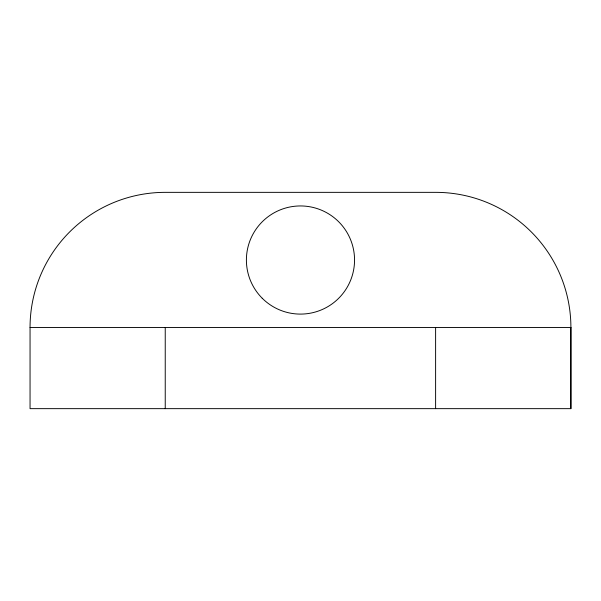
<?xml version="1.0" encoding="UTF-8"?>
<svg xmlns="http://www.w3.org/2000/svg" width="601" height="601" viewBox="0 0 601 601"><rect width="100%" height="100%" fill="white"/><g stroke="black" fill="none" stroke-linecap="round" stroke-linejoin="round"><path stroke-width="0.9" d="M30.05 327.537L570.95 327.537L570.95 408.65L30.05 408.65L30.05 327.537A135.187 135.187 0 0 1 165.237 192.35L435.71 192.35A135.187 135.187 0 0 1 570.897 327.537M570.807 327.537L570.807 408.65M435.612 327.537L435.612 408.65M165.237 327.537L165.237 408.65M262.239 298.261A54.075 54.075 0 0 0 352.704 274.018A54.075 54.075 0 0 0 286.482 207.788A54.075 54.075 0 0 0 262.239 298.261"/></g></svg>
